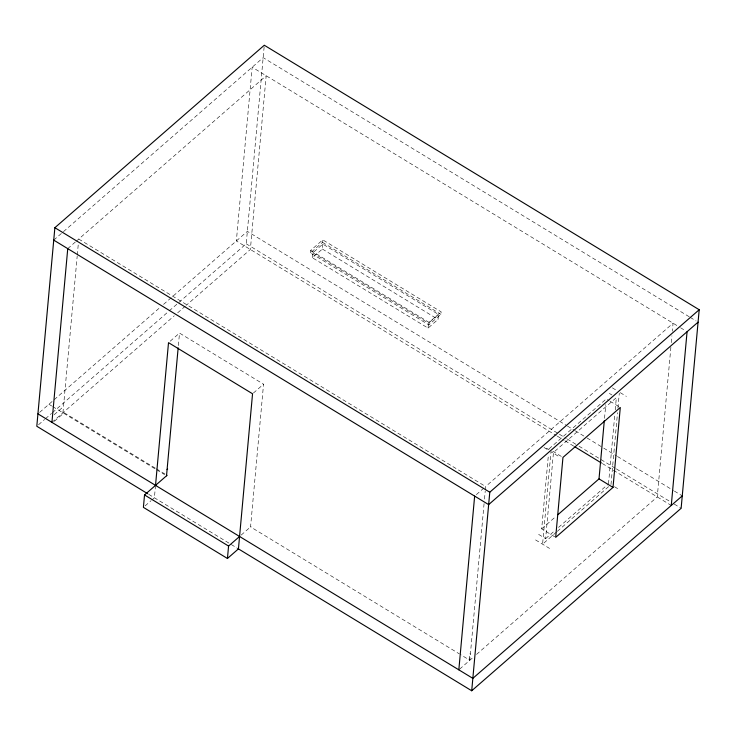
<?xml version="1.0" encoding="UTF-8"?>
<svg xmlns="http://www.w3.org/2000/svg" width="736" height="736" viewBox="0 0 736 736"><rect width="100%" height="100%" fill="white"/><g stroke="black" fill="none" stroke-linecap="round" stroke-linejoin="round"><path stroke-width="0.55" stroke-dasharray="3.68 2.76" d="M62.928 412.795L77.188 256.156M77.289 255.061L78.228 244.757M155.526 485.374L154.394 497.784L151.855 499.992M178.37 345.598L179.51 333.086L263.552 384.201L250.562 526.902L459.328 653.872M169.206 310.896L246.22 243.782L264.288 45.236M310.454 252.89L310.684 250.415L322.773 239.872L441.131 311.852L440.901 314.336L428.812 324.88L310.454 252.89L322.543 242.356L322.773 239.872M312.395 257.756L312.846 252.788L322.837 244.094L438.509 314.438L438.058 319.406L428.067 328.109L312.395 257.756L322.386 249.053L322.837 244.094M428.067 328.109L428.527 323.141L438.509 314.438M428.812 324.88L429.042 322.396L441.131 311.852M469.126 659.833L469.688 653.623L470.387 654.056M484.076 503.617L469.826 660.256L460.304 654.47M484.5 499.063L485.217 491.087M485.328 489.946L485.64 486.524L673.072 323.205L672.336 331.209M554.751 536.802L541.678 528.853L548.43 454.6M538.623 534.391L545.624 538.651L553.472 452.438L616.345 397.652L615.002 412.399M604.523 418.352L605.765 404.644M608.497 483.865L614.9 413.531M610.981 484.573L617.522 412.666M617.936 408.103L619.289 393.263M670.882 347.208L657.257 496.938L476.44 654.488M671.296 342.636L671.922 335.782M53.737 240.12L263.157 57.647L689.236 316.774M67.749 248.639L75.357 242.006M76.204 241.27L266.174 75.744L250.36 249.476L186.337 305.265M39.624 412.381L160.347 307.188M163.567 304.373L247.351 231.38L566.416 425.426M38.53 424.755L44.592 419.474M45.457 418.72L51.511 413.448M52.376 412.694L168.332 311.65M54.197 414.699L63.498 406.585M51.934 422.372L174.23 315.818M177.689 312.8L185.472 306.02M54.326 421.323L63.636 413.218M170.2 341.191L179.51 333.086M253.396 393.042L263.552 384.201M145.093 505.89L151.018 500.728M241.178 535.081L251.114 526.424M476.33 494.629L483.948 487.996M548.955 448.896L606.289 398.93L609.086 400.632M541.678 528.853L555.367 516.92M545.624 538.651L555.1 530.398M558.541 527.39L607.642 484.61M556.434 532.11L542.579 544.18L550.988 451.729L557.998 455.989M557.299 531.355L610.116 485.328M459.678 669.098L472.972 657.515M690.221 317.372L696.109 320.951M676.807 325.478L252.163 67.224L236.357 240.957L556.269 435.519M680.542 327.75L685.207 330.593M612.389 387.863L616.768 390.531M620.264 392.656L626.4 396.382M609.344 393.392L611.966 394.984M610.024 401.203L620.292 407.45M322.543 242.356L440.901 314.336M322.386 249.053L438.058 319.406M310.684 250.415L429.042 322.396M312.846 252.788L428.527 323.141M567.401 426.024L574.273 430.201M575.248 430.799L586.049 437.368M587.034 437.966L602.738 447.516M603.722 448.114L616.483 455.878M617.467 456.467L673.422 490.507M674.406 491.105L682.263 495.88M246.22 243.782L558.412 433.651M559.397 434.249L566.269 438.426M567.244 439.024L578.045 445.593M579.03 446.191L615.351 468.28M616.336 468.878L669.346 501.124M674.259 504.105L681.131 508.291M557.253 436.117L564.116 440.294M565.092 440.882L573.914 446.255M602.352 463.542L671.269 505.457M614.477 486.708L617.982 488.833M552.69 451.168L562.957 457.415M546.462 448.178L549.093 449.779M543.987 447.47L548.366 450.128M78.743 239.062L485.64 486.524M535.569 539.92L549.58 548.44M64.179 412.74L155.314 468.16M156.29 468.758L166.088 474.72M48.926 404.276L51.722 405.978M52.661 406.548L155.738 469.237M156.722 469.835L164.56 474.6M148.718 494.325L238.436 548.89"/><path stroke-width="1.1" d="M238.059 548.66L471.712 690.764L681.131 508.291L699.2 309.736L264.288 45.236L54.869 227.709L36.8 426.264L147.734 493.736M51.934 422.372L67.749 248.639M167.072 475.318L144.532 494.951L143.4 507.362L227.442 558.477L238.436 548.89L252.549 393.778L168.516 342.663L155.526 485.374M166.52 475.796L178.158 347.87M227.442 558.477L228.574 546.066L239.568 536.489M458.832 669.834L474.646 496.101M471.712 690.764L489.78 492.218L699.2 309.736M557.934 514.685L599.012 478.888L604.311 420.633M613.014 487.407L620.292 407.45L562.957 457.415L555.68 537.372L613.014 487.407L599.012 478.888M671.269 505.457L687.074 331.724M167.081 469.586L167.633 469.108M698.068 322.147L488.649 504.62L53.737 240.12M682.263 495.88L472.843 678.353L37.932 413.853M574.899 446.853L601.367 462.953M54.869 227.709L489.78 492.218M144.532 494.951L228.574 546.066"/></g></svg>
